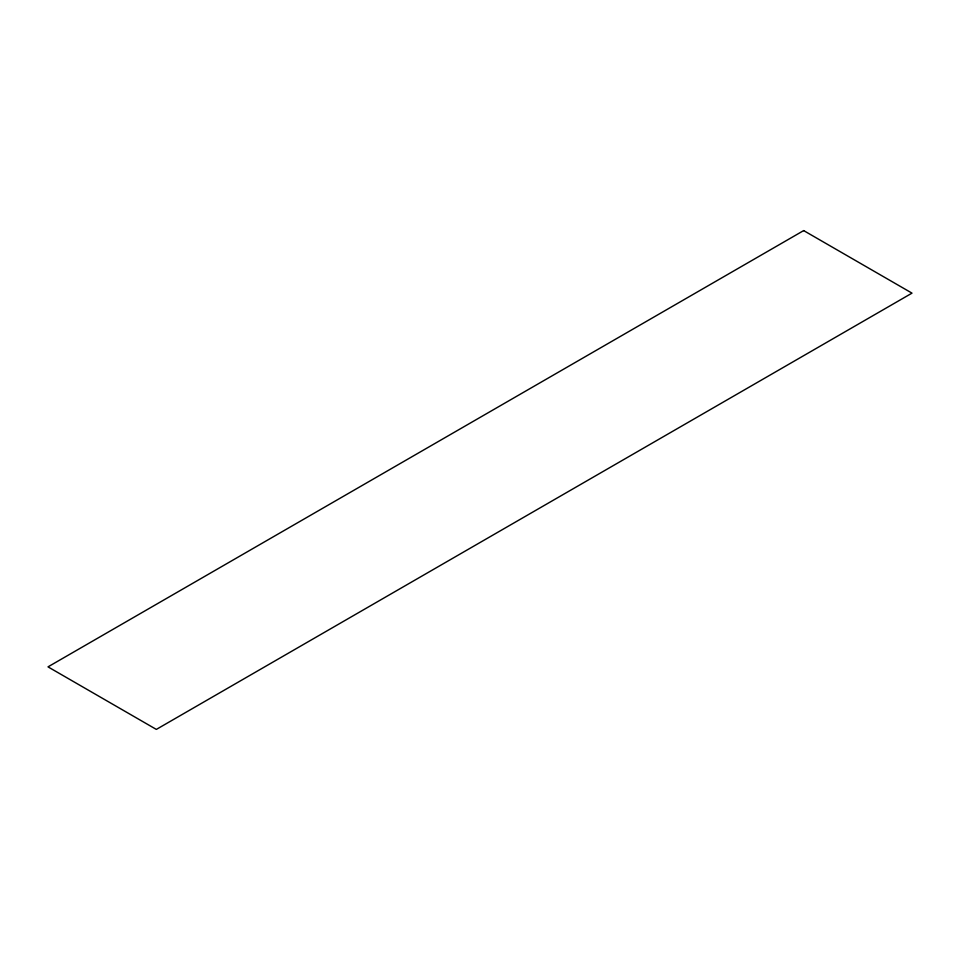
<?xml version="1.0" encoding="UTF-8"?>
<svg xmlns="http://www.w3.org/2000/svg" width="960" height="960" viewBox="0 0 960 960"><rect width="100%" height="100%" fill="white"/><g stroke="black" fill="none" stroke-linecap="round" stroke-linejoin="round"><path stroke-width="1.44" d="M803.664 230.592L48 666.864L156.336 729.408L912 293.136L803.664 230.592"/></g></svg>
